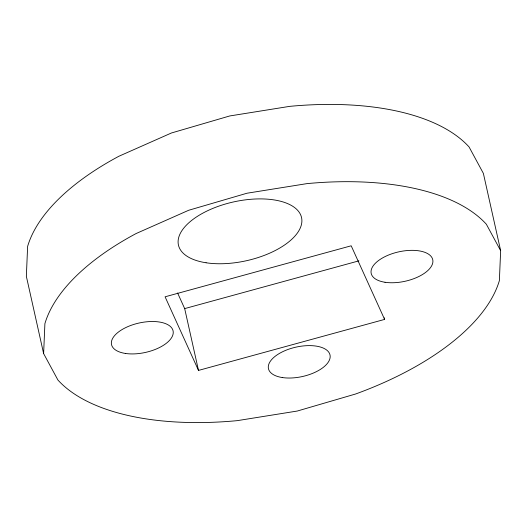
<?xml version="1.0" encoding="UTF-8"?>
<svg xmlns="http://www.w3.org/2000/svg" width="527" height="527" viewBox="0 0 527 527"><rect width="100%" height="100%" fill="white"/><g stroke="black" fill="none" stroke-linecap="round" stroke-linejoin="round"><path stroke-width="0.79" d="M43.622 353.597L44.9 323.65A234.238 111.77 -12.6 0 1 136.104 233.547L188.706 210.26L246.992 193.225L306.991 183.62A234.238 111.77 -12.6 0 1 486.355 224.238L500.65 250.674L499.372 280.614A234.238 111.77 -12.6 0 1 355.567 394.012L297.281 411.04L237.275 420.645A234.238 111.77 -12.6 0 1 57.917 380.026L43.622 353.597L26.35 276.326L27.628 246.386A234.238 111.77 -12.6 0 1 118.832 156.282L171.433 132.988L229.719 115.96L289.725 106.355A234.238 111.77 -12.6 0 1 469.083 146.974L483.378 173.403L500.65 250.674M177.592 292.986L184.681 308.605L358.913 260.852M384.611 319.408L351.193 245.793L165.083 296.8L198.495 370.415L384.611 319.408L384.249 317.801M184.681 308.605L198.495 370.415M206.09 262.769A63.062 30.092 -12.6 0 0 301.793 222.499A63.062 30.092 -12.6 0 0 212.098 208.718A63.062 30.092 -12.6 0 0 206.09 262.769M125.354 353.439A31.534 15.046 -12.6 0 0 173.199 333.301A31.534 15.046 -12.6 0 0 128.357 326.411A31.534 15.046 -12.6 0 0 125.354 353.439M282.281 377.543A31.534 15.046 -12.6 0 0 330.133 357.411A31.534 15.046 -12.6 0 0 285.285 350.521A31.534 15.046 -12.6 0 0 282.281 377.543M385.02 282.268A31.534 15.046 -12.6 0 0 432.865 262.136A31.534 15.046 -12.6 0 0 388.024 255.246A31.534 15.046 -12.6 0 0 385.02 282.268"/></g></svg>
